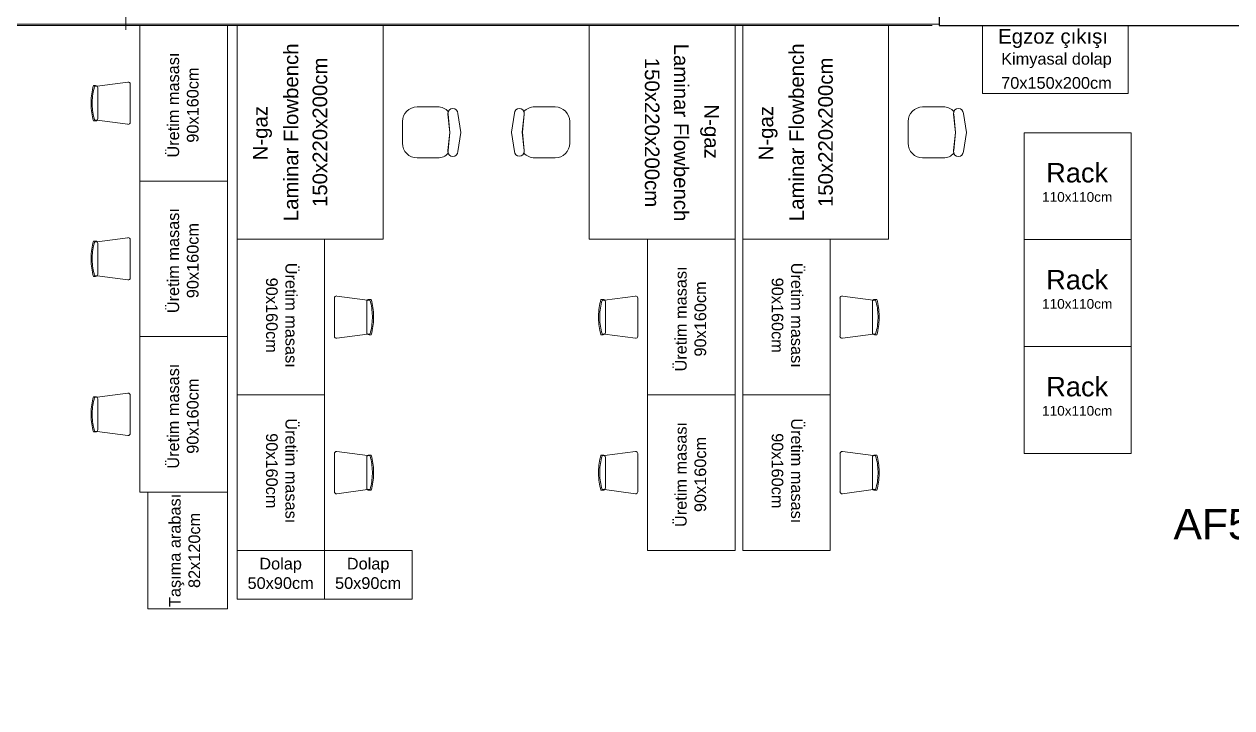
# Model space of a CAD drawing. Header units: centimetres. Extents: x 405464 to 563355, y 50011 to 66875.
# Drawn here: x 513536 to 514778, y 54154 to 54858 of the extents above; entities that cross this region are included whole.
import ezdxf
from ezdxf.enums import TextEntityAlignment as Align

# ---------------------------------------------------------------- set-up
doc = ezdxf.new("R2010")
doc.units = ezdxf.units.CM
doc.linetypes.add('DASHDOT', pattern=[25.4, 12.7, -6.35, 0, -6.35])
doc.linetypes.add('HIDDEN', pattern=[9.525, 6.35, -3.175])
doc.layers.get('0').update_dxf_attribs({"lineweight": 9})
doc.layers.add('-MH_Ad', color=1, linetype='Continuous', lineweight=9, true_color=0xff0000)
doc.layers.add('DV_alçıpanel_duvar_yeni', color=1, linetype='Continuous', lineweight=20, true_color=0xff0000)
for name, color, linetype, lineweight in [('0-KRCN-MİMARİ-220526', 8, 'Continuous', 9), ('A_Aks', 30, 'DASHDOT', 9), ('A_Duvar-alçiplak', 3, 'Continuous', 30), ('A_Pencere Doğrama-Ex', 140, 'Continuous', 15), ('M00_Mahal_No$0$MH_Alan', 51, 'Continuous', 9), ('TF_Cihaz', 20, 'Continuous', 13), ('TF_Mobilya', 142, 'Continuous', 9)]:
    doc.layers.add(name, color=color, linetype=linetype, lineweight=lineweight)
doc.layers.add('Altyapı', color=1, linetype='Continuous')
doc.layers.add('TF_Cihaz_yazı', color=5, linetype='Continuous')
doc.styles.add('M00_Mahal_No$0$Kalin01', font='swissk.ttf')
doc.styles.add('M00_Mahal_No$0$Normal', font='swiss.ttf')
doc.styles.add('MAHAL', font='swissc.ttf')
doc.styles.add('MP_KAPI_POZ', font='arial.ttf')

# ---------------------------------------------------------------- blocks, each defined once
blk = doc.blocks.new('1_etap')
at = {"layer": 'A_Aks', "color": 8, "ltscale": 10}
blk.add_lwpolyline([(-3247.5, 2582.5), (-3247.5, 2532.5)], dxfattribs=at)
at = {"layer": 'A_Duvar-alçiplak', "color": 8}
blk.add_line((-2411, 3163), (-2411, 2537), dxfattribs=at)
at = {"layer": 'DV_alçıpanel_duvar_yeni', "color": 8}
for p, q in [((-2418.3, 2537), (-3873, 2537)), ((-2418.3, 2538.2), (-3871.8, 2538.2)), ((-3865, 2538.2), (-2411, 2538.2))]:
    blk.add_line(p, q, dxfattribs=at)
at = {"color": 8, "linetype": 'ByBlock', "lineweight": -2}
for tag, height, style, p in [('MAHALNO', 15.7, 'M00_Mahal_No$0$Kalin01', (-1403.5, 5183, -22.7)), ('MAHALADI', 25.1, 'M00_Mahal_No$0$Normal', (-1403.5, 5151.6, -22.7)), ('MAHALNO', 9.8, 'M00_Mahal_No$0$Kalin01', (-1049.8, 5038.2)), ('MAHALADI', 15.7, 'M00_Mahal_No$0$Normal', (-1049.8, 5018.6)), ('MAHALNO', 19.6, 'M00_Mahal_No$0$Kalin01', (585.2, 4515.9)), ('MAHALADI', 31.4, 'M00_Mahal_No$0$Normal', (585.2, 4476.7)), ('MAHALNO', 19.6, 'M00_Mahal_No$0$Kalin01', (543.6, 3917.9)), ('MAHALADI', 31.4, 'M00_Mahal_No$0$Normal', (543.6, 3878.7)), ('MAHALNO', 19.6, 'M00_Mahal_No$0$Kalin01', (175.4, 3438.2)), ('MAHALADI', 31.4, 'M00_Mahal_No$0$Normal', (175.4, 3399)), ('MAHALNO', 15.7, 'M00_Mahal_No$0$Kalin01', (662.5, 3278.7)), ('MAHALADI', 25.1, 'M00_Mahal_No$0$Normal', (662.5, 3247.3)), ('MAHALNO', 9.8, 'M00_Mahal_No$0$Kalin01', (928.4, 2524.9)), ('MAHALADI', 15.7, 'M00_Mahal_No$0$Normal', (928.4, 2505.3)), ('MAHALNO', 19.6, 'M00_Mahal_No$0$Kalin01', (683, 1295.9)), ('MAHALADI', 31.4, 'M00_Mahal_No$0$Normal', (683, 1256.7))]:
    blk.add_attdef(tag, text='', height=height, dxfattribs=dict(at, style=style)).set_placement(p, align=Align.MIDDLE_CENTER)
at = {"layer": 'A_Pencere Doğrama-Ex', "color": 8, "style": 'MAHAL'}
for p in [(163.4, 4608.5), (585.7, 4362.5), (584.1, 3781.1), (404.7, 3207), (477.6, 2356.8), (647.1, 1093.3), (160.8, 91.1)]:
    blk.add_attdef('KOT', p, '', height=10, dxfattribs=at)
at = {"layer": 'M00_Mahal_No$0$MH_Alan', "color": 8, "style": 'M00_Mahal_No$0$Normal'}
for height, p in [(25.1, (-1403.5, 5114, -22.7)), (15.7, (-1049.8, 4995.1)), (31.4, (585.2, 4429.6)), (31.4, (543.6, 3831.7)), (31.4, (175.4, 3351.9)), (25.1, (662.5, 3209.7)), (15.7, (928.4, 2481.8)), (31.4, (683, 1209.6))]:
    blk.add_attdef('ALAN', text='', height=height, dxfattribs=at).set_placement(p, align=Align.MIDDLE_CENTER)
blk = doc.blocks.new('a_aks')
at = {"layer": 'A_Aks', "color": 8, "ltscale": 200}
for p, q in [((9330, 5308), (9330, -831.1)), ((9730, 5308), (9730, -831.1)), ((10130, 5308), (10130, -831.1))]:
    blk.add_line(p, q, dxfattribs=at)
blk = doc.blocks.new('mimari_yeni_durum')
at = {"layer": 'A_Duvar-alçiplak', "color": 8}
for p, q in [((10119, 3220), (10119, 2594)), ((10119, 2594), (11319, 2594))]:
    blk.add_line(p, q, dxfattribs=at)
at = {"layer": 'A_Aks', "color": 8}
blk.add_blockref('a_aks', (0, 0), dxfattribs=at)
blk = doc.blocks.new('M00_Mahal_No$0$MHL')
at = {"color": 0, "linetype": 'ByBlock', "lineweight": -2}
blk.add_lwpolyline([(-100, -5), (-100, -30, 0.414214), (-95, -35), (95, -35, 0.414214), (100, -30), (100, -5, 0.414214), (95, 0), (-95, 0, 0.414214)], format="xyb", close=True, dxfattribs=at)
for tag, height, style, p in [('MAHALNO', 25, 'M00_Mahal_No$0$Kalin01', (0, -17.5)), ('MAHALADI', 40, 'M00_Mahal_No$0$Normal', (0, -67.5))]:
    blk.add_attdef(tag, text='', height=height, dxfattribs=dict(at, style=style)).set_placement(p, align=Align.MIDDLE_CENTER)
at = {"layer": 'M00_Mahal_No$0$MH_Alan', "style": 'M00_Mahal_No$0$Normal'}
blk.add_attdef('ALAN', text='', height=40, dxfattribs=at).set_placement((0, -127.5), align=Align.MIDDLE_CENTER)
blk = doc.blocks.new('A$C17b1b0ad')
at = {"layer": '-MH_Ad', "color": 8}
ref = blk.add_blockref('M00_Mahal_No$0$MHL', (10694.7, 2134), dxfattribs=dict(at, xscale=0.7839999999999999, yscale=0.7839999999999999, zscale=0.7839999999999999))
ref.add_attrib('MAHALNO', 'A-Z-13', dxfattribs={"layer": '0', "color": 0, "linetype": 'ByBlock', "lineweight": -2, "height": 19.6, "style": 'M00_Mahal_No$0$Kalin01'}).set_placement((10694.7, 2120.3), align=Align.MIDDLE_CENTER)
ref.add_attrib('MAHALADI', 'AF500-ASELPOD ÜRETİM ALANI', dxfattribs={"layer": '0', "color": 0, "linetype": 'ByBlock', "lineweight": -2, "height": 31.36, "style": 'M00_Mahal_No$0$Normal'}).set_placement((10694.7, 2081.1), align=Align.MIDDLE_CENTER)
ref.add_attrib('ALAN', '####', dxfattribs={"layer": 'M00_Mahal_No$0$MH_Alan', "height": 23.52, "style": 'M00_Mahal_No$0$Normal'}).set_placement((10694.7, 2034.1), align=Align.MIDDLE_CENTER)
blk = doc.blocks.new('sandalye')
at = {"color": 8, "linetype": 'Continuous'}
for p, q in [((-356, 181), (-379, 181)), ((-366, 172), (-341, 175)), ((-341, 175), (-366, 172)), ((-24, 217), (-341, 175)), ((-333, -158), (-333, 158)), ((-333, 158), (-333, -158)), ((0, -196), (0, 196)), ((-379, -181), (-356, -181)), ((-341, -175), (-366, -172)), ((-366, -172), (-341, -175)), ((-341, -175), (-24, -217))]:
    blk.add_line(p, q, dxfattribs=at)
at = {"color": 8, "linetype": 'HIDDEN', "ltscale": 5}
blk.add_line((-403, 12), (-403, -12), dxfattribs=at)
at = {"color": 8, "linetype": 'Continuous'}
for centre, radius, start, end in [((276, 0), 679, 164.5563, 178.9655), ((222, 0), 613, 163.7398, 178.854), ((222, 0), 613, 163.7398, 178.854), ((-356, 158), 23, 48.6707, 90), ((-356, 158), 23, 0, 48.6707), ((-356, 158), 23, 0, 48.6707), ((-21, 196), 21.5, 360, 97.624), ((276, 0), 679, 181.0345, 195.4437), ((222, 0), 613, 181.146, 196.2602), ((222, 0), 613, 181.146, 196.2602), ((-356, -158), 23, 270, 311.3293), ((-356, -158), 23, 311.3293, 360), ((-356, -158), 23, 311.3293, 360), ((-21, -196), 21.5, 262.376, 0)]:
    blk.add_arc(centre, radius, start, end, dxfattribs=at)
at = {"color": 8, "linetype": 'HIDDEN', "ltscale": 5}
for centre, radius, start, end in [((276, 0), 679, 178.9655, 181.0345), ((276, 0), 679, 178.9655, 181.0345), ((222, 0), 613, 178.854, 181.146), ((222, 0), 613, 178.854, 181.146)]:
    blk.add_arc(centre, radius, start, end, dxfattribs=at)
blk = doc.blocks.new('A$C9e52caec')
at = {"color": 8}
blk.add_blockref('1_etap', (12530, 57), dxfattribs=at)
for p, q in [((9603.2, 2510.2), (9582, 2510.2)), ((9708.9, 2510.2), (9702.8, 2510.2)), ((9724, 2510.2), (9708.9, 2510.2)), ((10123.2, 2510.2), (10102, 2510.2)), ((9615.6, 2483.9), (9613.8, 2502.6)), ((9615.7, 2483.9), (9613.9, 2502.6)), ((9623.9, 2503.5), (9627, 2484)), ((9679, 2484.1), (9682.1, 2503.7)), ((9692.1, 2502.7), (9690.2, 2484.1)), ((9692.1, 2502.7), (9690.3, 2484.1)), ((10135.6, 2483.9), (10133.8, 2502.6)), ((10135.7, 2483.9), (10133.9, 2502.6)), ((10143.9, 2503.5), (10147, 2484)), ((9567, 2495.2), (9567, 2472.8)), ((9679, 2484.1), (9679, 2484.1)), ((9679, 2484.1), (9679, 2484.1)), ((9679, 2484), (9679, 2484.1)), ((9690.2, 2484.1), (9692.1, 2465.4)), ((9690.3, 2484.1), (9692.1, 2465.4)), ((9739, 2472.8), (9739, 2495.2)), ((10087, 2495.2), (10087, 2472.8)), ((9613.8, 2465.3), (9615.6, 2483.9)), ((9613.9, 2465.3), (9615.7, 2483.9)), ((9627, 2483.9), (9623.9, 2464.3)), ((9627, 2484), (9627, 2484)), ((9627, 2484), (9627, 2483.9)), ((9627, 2483.9), (9627, 2483.9)), ((9627, 2483.9), (9627, 2483.9)), ((9682.1, 2464.5), (9679, 2484)), ((9679, 2484), (9679, 2484)), ((10133.8, 2465.3), (10135.6, 2483.9)), ((10133.9, 2465.3), (10135.7, 2483.9)), ((10147, 2483.9), (10143.9, 2464.3)), ((10147, 2484), (10147, 2484)), ((10147, 2484), (10147, 2483.9)), ((10147, 2483.9), (10147, 2483.9)), ((10147, 2483.9), (10147, 2483.9)), ((9582, 2457.8), (9597, 2457.8)), ((9597, 2457.8), (9603.2, 2457.8)), ((9702.8, 2457.8), (9724, 2457.8)), ((10102, 2457.8), (10117, 2457.8)), ((10117, 2457.8), (10123.2, 2457.8))]:
    blk.add_line(p, q, dxfattribs=at)
for centre, start, end in [((9582, 2495.2), 89.9358, 179.9358), ((9603.2, 2495.2), 42.9893, 90.047), ((9702.8, 2495.2), 89.9532, 136.7734), ((9724, 2495.2), 0.0642, 90.0642), ((10102, 2495.2), 89.9358, 179.9358), ((10123.2, 2495.2), 42.9893, 90.047), ((9582, 2472.8), 180.0642, 270.0642), ((9724, 2472.8), 269.9358, 359.9358), ((10102, 2472.8), 180.0642, 270.0642), ((9603.2, 2472.8), 269.9532, 316.7734), ((9702.8, 2472.8), 222.9893, 270.047), ((10123.2, 2472.8), 269.9532, 316.7734)]:
    blk.add_arc(centre, 15, start, end, dxfattribs=at)
for centre, major_axis, start_param, end_param in [((9618.8, 2503.5), (-5.07, 0), -1.570796, 0), ((9618.8, 2503.5), (-5.07, 0), 0, 0.193216), ((9618.9, 2503.5), (-5.07, 0), -0.386815, 0), ((9618.9, 2503.5), (-5.07, 0), 0, 0.193216), ((9618.8, 2503.5), (-5.07, 0), 3.141593, 4.712389), ((9687.2, 2503.7), (-5.07, 0), -1.570796, 0), ((9687.2, 2503.7), (-5.07, 0), 3.141593, 4.712389), ((9687.1, 2503.7), (-5.07, 0), -3.141593, -2.777625), ((9687.1, 2503.7), (-5.07, 0), 2.948377, 3.141593), ((9687.2, 2503.7), (-5.07, 0), 2.948377, 3.141593), ((10138.8, 2503.5), (-5.07, 0), -1.570796, 0), ((10138.8, 2503.5), (-5.07, 0), 0, 0.193216), ((10138.9, 2503.5), (-5.07, 0), -0.386815, 0), ((10138.9, 2503.5), (-5.07, 0), 0, 0.193216), ((10138.8, 2503.5), (-5.07, 0), 3.141593, 4.712389), ((9618.8, 2464.3), (5.07, 0), 2.948377, 3.141593), ((9618.8, 2464.3), (5.07, 0), 3.141593, 4.712389), ((9618.9, 2464.3), (5.07, 0), 2.948377, 3.141593), ((9618.9, 2464.3), (5.07, 0), -3.141593, -2.777625), ((9618.8, 2464.3), (5.07, 0), -1.570796, 0), ((9687.2, 2464.5), (5.07, 0), 3.141593, 4.712389), ((9687.2, 2464.5), (5.07, 0), -1.570796, 0), ((9687.1, 2464.5), (5.07, 0), -0.386815, 0), ((9687.1, 2464.5), (5.07, 0), 0, 0.193216), ((9687.2, 2464.5), (5.07, 0), 0, 0.193216), ((10138.8, 2464.3), (5.07, 0), 2.948377, 3.141593), ((10138.8, 2464.3), (5.07, 0), 3.141593, 4.712389), ((10138.9, 2464.3), (5.07, 0), 2.948377, 3.141593), ((10138.9, 2464.3), (5.07, 0), -3.141593, -2.777625), ((10138.8, 2464.3), (5.07, 0), -1.570796, 0)]:
    blk.add_ellipse(centre, major_axis=major_axis, ratio=0.992782, start_param=start_param, end_param=end_param, dxfattribs=at)
at = {"layer": 'TF_Cihaz', "color": 8}
for points in [[(9547, 2594), (9397, 2594), (9397, 2374), (9547, 2374)], [(9759, 2374), (9909, 2374), (9909, 2594), (9759, 2594)], [(10067, 2594), (9917, 2594), (9917, 2374), (10067, 2374)], [(10206.4, 2373.7), (10316.4, 2373.7), (10316.4, 2483.7), (10206.4, 2483.7)], [(10206.4, 2263.7), (10316.4, 2263.7), (10316.4, 2373.7), (10206.4, 2373.7)], [(10206.4, 2153.7), (10316.4, 2153.7), (10316.4, 2263.7), (10206.4, 2263.7)]]:
    blk.add_lwpolyline(points, close=True, dxfattribs=at)
at = {"layer": 'TF_Cihaz'}
blk.add_lwpolyline([(10313.4, 2524), (10313.4, 2594), (10163.4, 2594), (10163.4, 2524)], close=True, dxfattribs=at)
at = {"layer": 'TF_Mobilya', "color": 8}
for points in [[(9387, 2594), (9297, 2594), (9297, 2434), (9387, 2434)], [(9387, 2434), (9297, 2434), (9297, 2274), (9387, 2274)], [(9397, 2214), (9487, 2214), (9487, 2374), (9397, 2374)], [(9909, 2374), (9819, 2374), (9819, 2214), (9909, 2214)], [(9917, 2214), (10007, 2214), (10007, 2374), (9917, 2374)], [(9387, 2274), (9297, 2274), (9297, 2114), (9387, 2114)], [(9397, 2054), (9487, 2054), (9487, 2214), (9397, 2214)], [(9909, 2214), (9819, 2214), (9819, 2054), (9909, 2054)], [(9917, 2054), (10007, 2054), (10007, 2214), (9917, 2214)], [(9387, 1994), (9387, 2114), (9305, 2114), (9305, 1994)], [(9487, 2004), (9487, 2054), (9397, 2054), (9397, 2004)], [(9577, 2004), (9577, 2054), (9487, 2054), (9487, 2004)]]:
    blk.add_lwpolyline(points, close=True, dxfattribs=at)
at = {"layer": '-MH_Ad', "color": 8}
blk.add_blockref('A$C17b1b0ad', (0, 0), dxfattribs=at)
at = {"color": 8}
blk.add_blockref('mimari_yeni_durum', (0, 0), dxfattribs=at)
at = {"rotation": 180}
for p, xscale, yscale, zscale in [((9287, 2514), -0.1000000000000003, 0.1000000000000003, 0.1000000000000002), ((9287, 2354), -0.1000000000000003, 0.1000000000000003, 0.1000000000000002), ((9809, 2294), -0.1000000000000001, 0.1000000000000001, 0.1000000000000001), ((9287, 2194), -0.1000000000000003, 0.1000000000000003, 0.1000000000000002), ((9809, 2134), -0.1000000000000001, 0.1000000000000001, 0.1000000000000001)]:
    blk.add_blockref('sandalye', p, dxfattribs=dict(at, xscale=xscale, yscale=yscale, zscale=zscale))
at = {"xscale": -0.1000000000000001, "yscale": 0.1000000000000001, "zscale": 0.1}
for p in [(9497, 2294), (10017, 2294), (9497, 2134), (10017, 2134)]:
    blk.add_blockref('sandalye', p, dxfattribs=at)
at = {"layer": 'Altyapı', "style": 'MP_KAPI_POZ'}
blk.add_text('Egzoz çıkışı', height=15, dxfattribs=at).set_placement((10236.1, 2582.8), align=Align.MIDDLE_CENTER)
at = {"layer": 'Altyapı', "color": 8, "style": 'MP_KAPI_POZ'}
for rotation, p in [(90, (9420.8, 2483.2)), (270, (9885.1, 2484.8)), (90, (9940.8, 2483.2))]:
    blk.add_text('N-gaz', height=15, rotation=rotation, dxfattribs=at).set_placement(p, align=Align.MIDDLE_CENTER)
at = {"layer": 'TF_Cihaz_yazı', "color": 8, "style": 'MP_KAPI_POZ'}
for s, rotation, p in [('Laminar Flowbench', 90, (9452.3, 2484.1)), ('Laminar Flowbench', 270, (9853.7, 2483.9)), ('Laminar Flowbench', 90, (9972.3, 2484.1)), ('150x220x200cm', 90, (9482.1, 2484.1)), ('150x220x200cm', 270, (9823.8, 2483.9)), ('150x220x200cm', 90, (10002.1, 2484.1))]:
    blk.add_text(s, height=15, rotation=rotation, dxfattribs=at).set_placement(p, align=Align.MIDDLE_CENTER)
at = {"layer": 'TF_Cihaz_yazı', "style": 'MP_KAPI_POZ'}
for s, p in [('Kimyasal dolap', (10239.6, 2559.7)), ('70x150x200cm', (10239.6, 2534.9))]:
    blk.add_text(s, height=12, dxfattribs=at).set_placement(p, align=Align.MIDDLE_CENTER)
at = {"layer": 'TF_Cihaz_yazı', "color": 8, "style": 'MP_KAPI_POZ'}
for s, height, p in [('Rack', 20, (10260.9, 2442.5)), ('110x110cm', 10, (10260.9, 2417.6)), ('Rack', 20, (10260.9, 2332.5)), ('110x110cm', 10, (10260.9, 2307.6)), ('Rack', 20, (10260.9, 2222.5)), ('110x110cm', 10, (10260.9, 2197.6))]:
    blk.add_text(s, height=height, dxfattribs=at).set_placement(p, align=Align.MIDDLE_CENTER)
at = {"layer": 'TF_Mobilya', "color": 8, "style": 'MP_KAPI_POZ'}
for s, rotation, p in [('Üretim masası', 90, (9331.3, 2512.1)), ('90x160cm', 90, (9351.3, 2512.1)), ('Üretim masası', 90, (9331.3, 2352.1)), ('90x160cm', 90, (9351.3, 2352.1)), ('Üretim masası', 270, (9452.7, 2295.9)), ('Üretim masası', 270, (9972.7, 2295.9)), ('Üretim masası', 90, (9853.3, 2292.1)), ('90x160cm', 270, (9432.7, 2295.9)), ('90x160cm', 90, (9873.3, 2292.1)), ('90x160cm', 270, (9952.7, 2295.9)), ('Üretim masası', 90, (9331.3, 2192.1)), ('90x160cm', 90, (9351.3, 2192.1)), ('Üretim masası', 270, (9452.7, 2135.9)), ('Üretim masası', 270, (9972.7, 2135.9)), ('90x160cm', 270, (9432.7, 2135.9)), ('Üretim masası', 90, (9853.3, 2132.1)), ('90x160cm', 270, (9952.7, 2135.9)), ('90x160cm', 90, (9873.3, 2132.1)), ('Taşıma arabası', 90, (9332.9, 2054)), ('82x120cm', 90, (9352.9, 2054))]:
    blk.add_text(s, height=12, rotation=rotation, dxfattribs=at).set_placement(p, align=Align.MIDDLE_CENTER)
for s, p in [('Dolap', (9441.7, 2040.4)), ('Dolap', (9531.7, 2040.4)), ('50x90cm', (9441.7, 2020.4)), ('50x90cm', (9531.7, 2020.4))]:
    blk.add_text(s, height=12, dxfattribs=at).set_placement(p, align=Align.MIDDLE_CENTER)

msp = doc.modelspace()

# ---------------------------------------------------------------- block references
at = {"layer": '0-KRCN-MİMARİ-220526', "rotation": 359.999999999997}
msp.add_blockref('A$C9e52caec', (504358.3, 52262.4, 74), dxfattribs=at)

doc.saveas('drawing.dxf')
